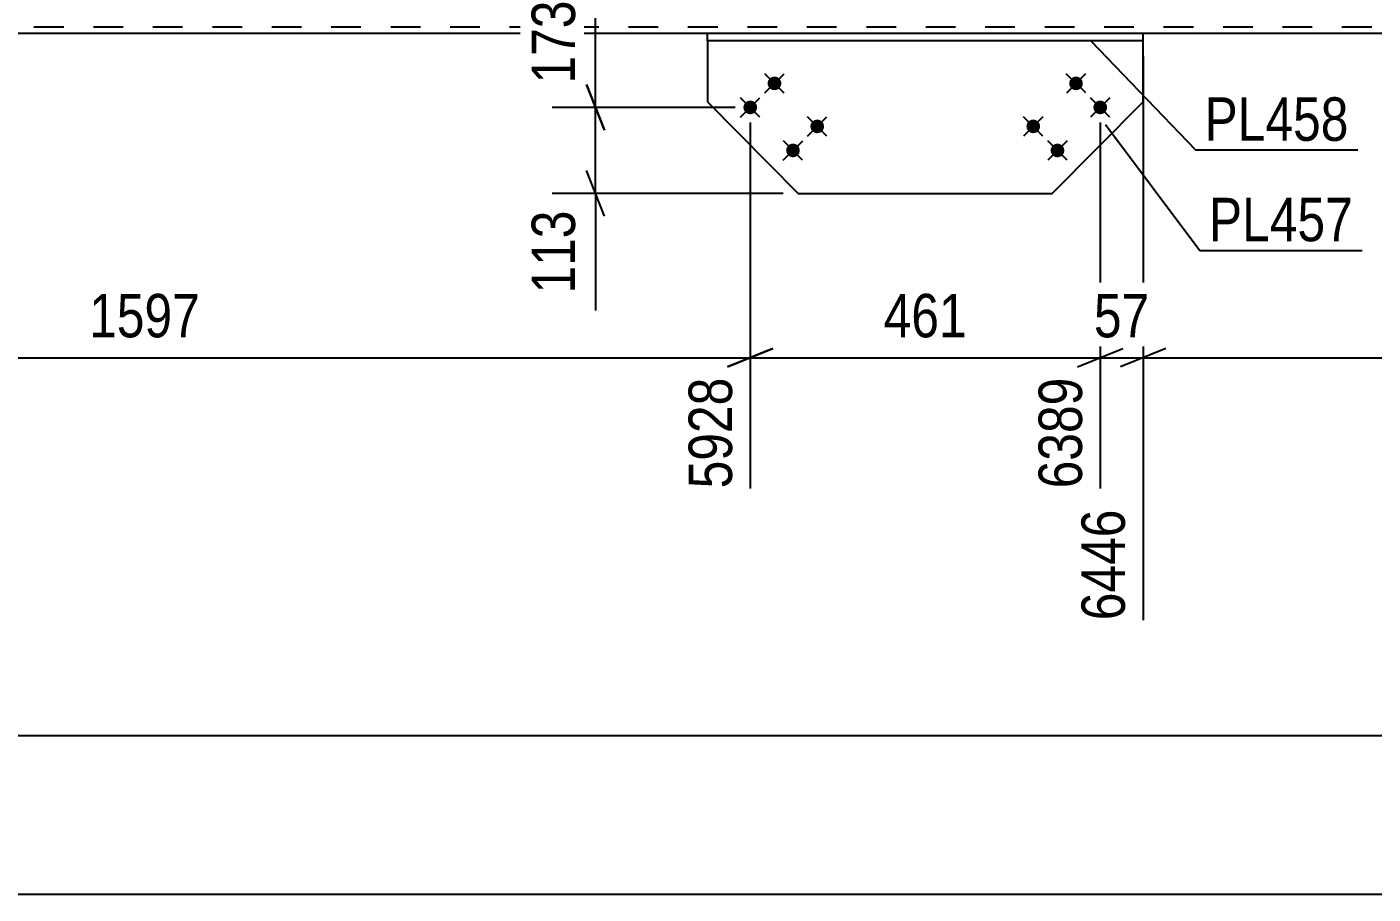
# Model space of a CAD drawing. Header units: millimetres. Extents: x 0 to 1189, y 0 to 841.
# Drawn here: x 398.9 to 487.7, y 707.7 to 764.9 of the extents above; entities that cross this region are included whole.
import ezdxf

# ---------------------------------------------------------------- set-up
doc = ezdxf.new("R2010")
doc.units = ezdxf.units.MM
doc.linetypes.add('DXK_LINE_DOT2', pattern=[3.9198, 1.9599, -1.9599])
doc.styles.add('Arial Narrow', font='ARIALN.TTF', dxfattribs={"height": 0.2})

# ---------------------------------------------------------------- blocks, each defined once
blk = doc.blocks.new('Part-570348649-44022 - 43977')
at = {"color": 2, "linetype": 'Continuous'}
for p, q in [((472.5189876432139, 764.507996709512), (443.7916072716749, 764.5079967086193)), ((443.7916072716894, 764.0079967086193), (443.7916072716749, 764.5079967086193)), ((472.5189876432285, 764.007996709512), (472.5189876432139, 764.507996709512)), ((472.5189876432285, 764.007996709512), (443.7916072716894, 764.0079967086193))]:
    blk.add_line(p, q, dxfattribs=at)
blk = doc.blocks.new('Part-570348649-44130 - 43977')
at = {"color": 7, "linetype": 'DXK_LINE_DOT2'}
for p, q in [((1063.802633725738, 764.9079967273367), (182.5215277631361, 764.907996699959)), ((472.5189876432139, 764.5079967089697), (443.7916072716749, 764.5079967080771))]:
    blk.add_line(p, q, dxfattribs=at)
at = {"color": 2, "linetype": 'Continuous'}
for p, q in [((443.7916072716749, 764.5079967080771), (366.7592774615406, 764.5079967056837)), ((549.551697645223, 764.5079967113633), (472.5189876432139, 764.5079967089697))]:
    blk.add_line(p, q, dxfattribs=at)
blk = doc.blocks.new('Part-570348649-44142 - 43977')
at = {"color": 2, "linetype": 'Continuous'}
for p, q in [((443.7916375642542, 764.0079967401089), (443.7916375643706, 759.9877178094026)), ((472.5190179354091, 759.9877178102946), (472.5190179352869, 764.0079967409587)), ((443.7916375643706, 759.9877178094026), (449.7804284580883, 753.9557697199886)), ((466.5302278049757, 753.9557697205095), (472.5190179354091, 759.9877178102946)), ((449.7804284580883, 753.9557697199886), (466.5302278049757, 753.9557697205095))]:
    blk.add_line(p, q, dxfattribs=at)
at = {"color": 7, "linetype": 'DXK_LINE_DOT2'}
blk.add_line((472.519017935297, 764.007996740958), (443.7916375642542, 764.0079967401089), dxfattribs=at)
blk = doc.blocks.new('Bolt-570348649-44211 - 43977')
at = {"linetype": 'Continuous'}
for points in [[(447.8984159225889, 761.5286182139434, -1), (448.5325231044295, 760.8899413927435, -1)], [(446.3017238696178, 759.9433502593378, -1), (446.9358310514584, 759.3046734381378, -1)], [(450.7166700641056, 758.6900545641797, -1), (451.3507772459463, 758.0513777429796, -1)], [(449.1199780111346, 757.1047866095732, -1), (449.7540851929752, 756.4661097883733, -1)]]:
    blk.add_hatch(color=1, dxfattribs=at).paths.add_polyline_path(points)
at = {"color": 1, "linetype": 'Continuous'}
for p, q in [((447.5767926954538, 760.5751726209579), (448.8541463378539, 761.8433869846391)), ((448.8495766986401, 760.5706029817431), (447.5813623346675, 761.8479566238539)), ((445.9801006424697, 758.9899046663552), (447.2574542848697, 760.2581190300364)), ((447.252884645656, 758.9853350271404), (445.9846702816834, 760.2626886692511)), ((450.395046837007, 757.7366089711883), (451.672400479407, 759.0048233348695)), ((451.6678308401933, 757.7320393319735), (450.3996164762207, 759.0093929740842)), ((448.7983547840214, 756.1513410165855), (450.0757084264214, 757.4195553802667)), ((450.0711387872077, 756.1467713773708), (448.8029244232351, 757.4241250194815))]:
    blk.add_line(p, q, dxfattribs=at)
blk = doc.blocks.new('Bolt-570348649-44212 - 43977')
at = {"linetype": 'Continuous'}
for points in [[(467.7781327681028, 760.8899413962197, -1), (468.4122399503578, 761.5286182170083, -1)], [(469.3748248200479, 759.3046734405729, -1), (470.0089320023029, 759.9433502613615, -1)], [(464.9598786247277, 758.0513777482487, -1), (465.5939858069827, 758.6900545690373, -1)], [(466.5565706766714, 756.4661097926025, -1), (467.1906778589264, 757.1047866133912, -1)]]:
    blk.add_hatch(color=1, dxfattribs=at).paths.add_polyline_path(points)
at = {"color": 1, "linetype": 'Continuous'}
for p, q in [((468.7338631833061, 760.5751726236264), (467.456509541729, 761.8433869881363)), ((468.729293544894, 761.8479566265494), (467.4610791801411, 760.5706029852133)), ((470.3305552352717, 758.9899046679766), (469.0532015936945, 760.2581190324865)), ((470.3259855968595, 760.2626886708996), (469.0577712321066, 758.9853350295635)), ((465.9156090399063, 757.7366089756604), (464.6382553983291, 759.0048233401704)), ((465.9110394014942, 759.0093929785834), (464.6428250367413, 757.7320393372473)), ((467.5123010918704, 756.1513410200114), (466.2349474502932, 757.4195553845213)), ((467.5077314534582, 757.4241250229344), (466.2395170887053, 756.1467713815983))]:
    blk.add_line(p, q, dxfattribs=at)
blk = doc.blocks.new('StraightDimension-570348649-48183 - 43977')
at = {"color": 7, "linetype": 'Continuous'}
blk.add_line((163.559899771683, 718.2028705116999), (1063.802633720289, 718.2028705116999), dxfattribs=at)
blk = doc.blocks.new('StraightDimension-570348649-47437 - 43977')
at = {"color": 7, "linetype": 'Continuous'}
for p, q in [((472.5190179352916, 763.0079967409587), (472.5190179352916, 725.7999064160313)), ((552.3788468286903, 758.6240117213865), (552.3788468286903, 734.4999064160313)), ((474.0190179948962, 743.7124064398731), (471.0190178756869, 742.5124063921894)), ((472.5190179352916, 743.1124064160313), (552.3788468286903, 743.1124064160313)), ((550.8788467690856, 742.5124063921894), (553.8788468882949, 743.7124064398731))]:
    blk.add_line(p, q, dxfattribs=at)
at = {"color": 0}
blk.add_wipeout([(516.7051823819908, 743.8624064160313), (516.7051823819908, 748.0624064160312), (508.1926823819907, 748.0624064160312), (508.1926823819907, 743.8624064160313)], dxfattribs=at)
at = {"color": 3, "style": 'Arial Narrow'}
blk.add_text('1597', height=2.86328125, dxfattribs=at).set_placement((508.7926823819909, 744.4624064160313))
at = {"color": 0, "linetype": 'Continuous'}
blk.add_wipeout([(551.7788177644508, 742.4124086199009), (547.578817764479, 742.4123931924396), (547.5788490326375, 733.8998931924968), (551.7788490326093, 733.8999086199584)], dxfattribs=at)
at = {"color": 3, "linetype": 'Continuous', "style": 'Arial Narrow'}
blk.add_text('8043', height=2.86328125, rotation=90.0002104591497, dxfattribs=at).set_placement((551.1788468286902, 734.4999064160313))
blk = doc.blocks.new('StraightDimension-570348649-47439 - 43977')
at = {"color": 7, "linetype": 'Continuous'}
for p, q in [((446.6187562537266, 758.6240119238003), (446.6187562537266, 734.4999064922943)), ((469.6918996309029, 758.6240119258314), (469.6918996309029, 734.4999064922943)), ((448.1187563133312, 743.7124065161362), (445.1187561941219, 742.5124064684525)), ((446.6187562537266, 743.1124064922943), (469.6918996309029, 743.1124064922943)), ((468.1918995712983, 742.5124064684525), (471.1918996905076, 743.7124065161362))]:
    blk.add_line(p, q, dxfattribs=at)
at = {"color": 0}
blk.add_wipeout([(461.49751544231486, 743.8624064922942), (461.49751544231486, 748.0624064922943), (454.8131404423148, 748.0624064922943), (454.8131404423148, 743.8624064922942)], dxfattribs=at)
at = {"color": 3, "style": 'Arial Narrow'}
blk.add_text('461', height=2.86328125, dxfattribs=at).set_placement((455.4131404423148, 744.4624064922943))
at = {"color": 0, "linetype": 'Continuous'}
blk.add_wipeout([(469.0918705666635, 742.4124086961639), (464.8918705666919, 742.4123932687024), (464.89190183485033, 733.8998932687599), (469.091901834822, 733.8999086962214)], dxfattribs=at)
at = {"color": 3, "linetype": 'Continuous', "style": 'Arial Narrow'}
blk.add_text('6389', height=2.86328125, rotation=90.0002104591497, dxfattribs=at).set_placement((468.4918996309029, 734.4999064922943))
blk = doc.blocks.new('StraightDimension-570348649-47440 - 43977')
at = {"color": 7, "linetype": 'Continuous'}
for p, q in [((366.7589271231719, 763.0079967362643), (366.7589271231719, 725.799906416294)), ((446.6187562537266, 758.6240119238003), (446.6187562537266, 734.4999064162939)), ((368.2589271827766, 743.7124064401359), (365.2589270635673, 742.5124063924521)), ((366.7589271231719, 743.112406416294), (446.6187562537266, 743.112406416294)), ((445.1187561941219, 742.5124063924521), (448.1187563133312, 743.7124064401359))]:
    blk.add_line(p, q, dxfattribs=at)
at = {"color": 0}
blk.add_wipeout([(410.9450916884493, 743.8624064162938), (410.9450916884493, 748.0624064162939), (402.43259168844935, 748.0624064162939), (402.43259168844935, 743.8624064162938)], dxfattribs=at)
at = {"color": 3, "style": 'Arial Narrow'}
blk.add_text('1597', height=2.86328125, dxfattribs=at).set_placement((403.0325916884493, 744.462406416294))
at = {"color": 0, "linetype": 'Continuous'}
blk.add_wipeout([(446.0187271894871, 742.4124086201637), (441.81872718951547, 742.4123931927022), (441.8187584576739, 733.8998931927597), (446.0187584576456, 733.8999086202211)], dxfattribs=at)
at = {"color": 3, "linetype": 'Continuous', "style": 'Arial Narrow'}
blk.add_text('5928', height=2.86328125, rotation=90.0002104591497, dxfattribs=at).set_placement((445.4187562537266, 734.4999064162939))
blk = doc.blocks.new('StraightDimension-570348649-48228 - 43977')
at = {"color": 7, "linetype": 'Continuous'}
blk.add_line((162.55989977172, 707.7401732914584), (1064.802633720164, 707.7401732914584), dxfattribs=at)
blk = doc.blocks.new('StraightDimension-570348649-47438 - 43977')
at = {"color": 7, "linetype": 'Continuous'}
for p, q in [((472.5190179352916, 763.0079967409587), (472.5190179352916, 725.7999064922897)), ((469.6918996309029, 758.6240119258314), (469.6918996309029, 734.4999064922896)), ((468.1918995712983, 742.5124064684478), (471.1918996905076, 743.7124065161315)), ((469.6918996309029, 743.1124064922897), (472.5190179352916, 743.1124064922897)), ((474.0190179948962, 743.7124065161315), (471.0190178756869, 742.5124064684478))]:
    blk.add_line(p, q, dxfattribs=at)
at = {"color": 0, "linetype": 'Continuous'}
blk.add_wipeout([(471.9189888710521, 733.7124086961593), (467.7189888710805, 733.7123932686977), (467.7190201392389, 725.1998932687553), (471.9190201392106, 725.1999086962168)], dxfattribs=at)
at = {"color": 3, "linetype": 'Continuous', "style": 'Arial Narrow'}
blk.add_text('6446', height=2.86328125, rotation=90.0002104591497, dxfattribs=at).set_placement((471.3190179352916, 725.7999064922897))
at = {"color": 0}
blk.add_wipeout([(473.5335837830973, 743.8624064922897), (473.5335837830973, 748.0624064922896), (468.67733378309725, 748.0624064922896), (468.67733378309725, 743.8624064922897)], dxfattribs=at)
at = {"color": 3, "style": 'Arial Narrow'}
blk.add_text('57', height=2.86328125, dxfattribs=at).set_placement((469.2773337830972, 744.4624064922896))
blk = doc.blocks.new('StraightDimension-570348649-64605 - 43977')
at = {"color": 7, "linetype": 'Continuous'}
for p, q in [((435.8181477639572, 761.1240119834049), (437.0181478116409, 758.1240118641956)), ((445.6187562537266, 759.6240119238003), (433.568147787799, 759.6240119238003)), ((436.4181477877991, 753.9557697200155), (436.4181477877991, 759.6240119238003)), ((437.0181478116409, 752.4557696604109), (435.8181477639572, 755.4557697796201)), ((448.7804284580721, 753.9557697200155), (433.568147787799, 753.9557697200155)), ((436.4181477877991, 753.9557697200155), (436.4181477877991, 746.2213947200155)), ((436.4181477877991, 753.9557697200155), (436.4181477877991, 746.2213947200155))]:
    blk.add_line(p, q, dxfattribs=at)
at = {"color": 0}
blk.add_wipeout([(435.6681254386377, 753.4307719238975), (431.468125438666, 753.4307564964361), (431.4681499917464, 746.7463814964811), (435.668149991718, 746.7463969239426)], dxfattribs=at)
at = {"color": 3, "style": 'Arial Narrow'}
blk.add_text('113', height=2.86328125, rotation=90.0002104591497, dxfattribs=at).set_placement((435.068147787799, 747.3463947200155))
blk = doc.blocks.new('StraightDimension-570348649-64604 - 43977')
at = {"color": 7, "linetype": 'Continuous'}
for p, q in [((435.8181265506252, 769.757996830641), (437.0181265983089, 766.7579967114317)), ((447.6181477833929, 768.2579967710363), (433.568126574467, 768.2579967710363)), ((436.418126574467, 759.6240119238003), (436.418126574467, 768.2579967710363)), ((437.0181265983089, 758.1240118641956), (435.8181265506252, 761.1240119834049)), ((445.6187562537266, 759.6240119238003), (433.568126574467, 759.6240119238003))]:
    blk.add_line(p, q, dxfattribs=at)
at = {"color": 0}
blk.add_wipeout([(435.66810422530557, 767.2831940513004), (431.4681042253339, 767.2831786238389), (431.46812877841427, 760.598803623884), (435.668128778386, 760.5988190513455)], dxfattribs=at)
at = {"color": 3, "style": 'Arial Narrow'}
blk.add_text('173', height=2.86328125, rotation=90.0002104591497, dxfattribs=at).set_placement((435.068126574467, 761.1988168474184))
blk = doc.blocks.new('Mark-570348649-47913 - 43977')
at = {"color": 30, "linetype": 'Continuous'}
for p, q in [((470.0359682970304, 758.5071499152106), (476.2600236061393, 750.1973736467149)), ((476.2600236061393, 750.1973736467149), (486.9639298561394, 750.1973736467149))]:
    blk.add_line(p, q, dxfattribs=at)
at = {"color": 0}
blk.add_wipeout([(486.36392985613935, 750.797373646715), (486.36392985613935, 753.797373646715), (476.86002360613935, 753.797373646715), (476.86002360613935, 750.797373646715)], dxfattribs=at)
blk.add_wipeout([(486.36392985613935, 750.797373646715), (486.36392985613935, 753.797373646715), (476.86002360613935, 753.797373646715), (476.86002360613935, 750.797373646715)], dxfattribs=at)
at = {"color": 3, "style": 'Arial Narrow'}
blk.add_text('PL457', height=2.86328125, dxfattribs=at).set_placement((476.8600236061394, 750.797373646715))
blk = doc.blocks.new('Mark-570348649-47862 - 43977')
at = {"color": 30, "linetype": 'Continuous'}
for p, q in [((469.0787355574329, 764.0079967100221), (475.9712334278078, 756.8218399169655)), ((475.9712334278078, 756.8218399169655), (486.6751396778079, 756.8218399169655))]:
    blk.add_line(p, q, dxfattribs=at)
at = {"color": 0}
blk.add_wipeout([(486.0751396778078, 757.4218399169655), (486.0751396778078, 760.4218399169654), (476.5712334278078, 760.4218399169654), (476.5712334278078, 757.4218399169655)], dxfattribs=at)
blk.add_wipeout([(486.0751396778078, 757.4218399169655), (486.0751396778078, 760.4218399169654), (476.5712334278078, 760.4218399169654), (476.5712334278078, 757.4218399169655)], dxfattribs=at)
at = {"color": 3, "style": 'Arial Narrow'}
blk.add_text('PL458', height=2.86328125, dxfattribs=at).set_placement((476.5712334278078, 757.4218399169655))

msp = doc.modelspace()

# ---------------------------------------------------------------- block references
for name in ['Part-570348649-44130 - 43977', 'Part-570348649-44022 - 43977', 'Part-570348649-44142 - 43977', 'Bolt-570348649-44211 - 43977', 'Bolt-570348649-44212 - 43977']:
    msp.add_blockref(name, (0, 0))

# ---------------------------------------------------------------- next in the draw order: block references
msp.add_blockref('StraightDimension-570348649-48183 - 43977', (0, 0))

# ---------------------------------------------------------------- next in the draw order: block references
msp.add_blockref('StraightDimension-570348649-47437 - 43977', (0, 0))

# ---------------------------------------------------------------- next in the draw order: block references
msp.add_blockref('StraightDimension-570348649-47439 - 43977', (0, 0))

# ---------------------------------------------------------------- next in the draw order: block references
msp.add_blockref('StraightDimension-570348649-47440 - 43977', (0, 0))

# ---------------------------------------------------------------- next in the draw order: block references
msp.add_blockref('StraightDimension-570348649-48228 - 43977', (0, 0))

# ---------------------------------------------------------------- next in the draw order: block references
for name in ['StraightDimension-570348649-47438 - 43977', 'StraightDimension-570348649-64605 - 43977']:
    msp.add_blockref(name, (0, 0))

# ---------------------------------------------------------------- next in the draw order: block references
for name in ['StraightDimension-570348649-64604 - 43977', 'Mark-570348649-47913 - 43977']:
    msp.add_blockref(name, (0, 0))

# ---------------------------------------------------------------- next in the draw order: block references
msp.add_blockref('Mark-570348649-47862 - 43977', (0, 0))

doc.saveas('drawing.dxf')
